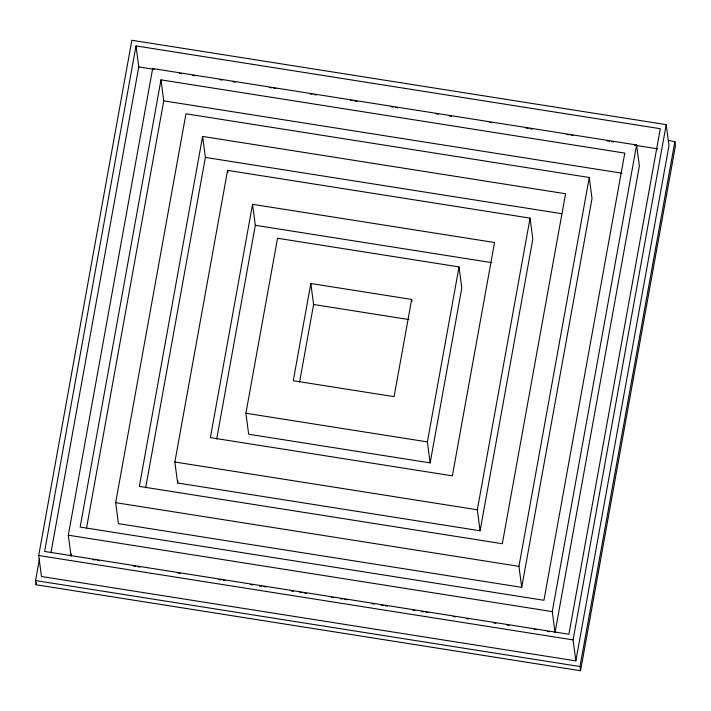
<?xml version="1.0" encoding="UTF-8"?>
<svg xmlns="http://www.w3.org/2000/svg" width="711" height="711" viewBox="0 0 711 711"><rect width="100%" height="100%" fill="white"/><g stroke="black" fill="none" stroke-linecap="round" stroke-linejoin="round"><path stroke-width="1.07" d="M38.705 555.504L131.846 40.26L666.216 124.647L668.98 145.639L575.839 660.883L41.469 576.497L38.705 555.504L573.075 639.9L575.839 660.883M668.322 140.538L674.899 141.569L675.45 145.773L580.549 670.74L36.101 584.762L35.55 580.558L39.496 558.73M36.101 584.762L36.501 582.576M136.014 45.913L44.624 551.443L568.907 634.239L660.297 128.709L136.014 45.913L138.769 66.905L50.943 552.776M71.464 553.985L71.073 556.171L68.309 535.187L152.661 68.54L636.612 144.973L639.376 165.965L555.024 632.603L552.26 611.611L636.612 144.973M160.988 79.854L80.147 527.055L543.933 600.297L624.773 153.096L160.988 79.854L163.752 100.846L86.458 528.415M115.662 502.668L185.962 113.796L589.259 177.492L592.023 198.476L521.723 587.348L118.426 523.66L115.662 502.668L518.959 566.356L521.723 587.348M202.608 136.423L139.347 486.404L502.313 543.728L565.574 193.748L202.608 136.423L205.372 157.415L145.657 487.773M174.862 462.017L227.582 170.373L530.059 218.135L532.823 239.127L480.103 530.779L177.626 483.009L174.862 462.017L477.339 509.787L480.103 530.779M177.626 483.009L178.026 480.823M252.556 204.315L210.385 437.629L452.365 475.846L494.536 242.522L252.556 204.315L255.32 225.298L216.695 438.998M245.899 413.242L277.539 238.256L459.022 266.909L461.786 287.902L430.146 462.897L248.663 434.234L245.899 413.242L427.382 441.904L430.146 462.897M310.831 283.511L293.261 380.723L394.09 396.649L411.66 299.429L310.831 283.511L313.595 304.495L299.58 382.056M427.382 441.904L459.022 266.909M477.339 509.787L530.059 218.135M518.959 566.356L589.259 177.492M573.075 639.9L666.216 124.647M580.549 670.74L579.998 666.545L674.899 141.569M138.769 66.905L154.127 69.331M179.359 73.313L181.554 73.66M192.521 75.393L194.707 75.739M219.939 79.721L222.134 80.067M233.101 81.801L235.297 82.147M269.3 87.515L271.486 87.862M273.682 88.208L275.877 88.555M309.88 93.923L312.076 94.27M314.262 94.616L316.457 94.963M350.461 100.34L352.656 100.686M354.851 101.033L357.046 101.38M391.041 106.748L393.236 107.094M395.432 107.441L397.627 107.788M436.012 113.849L438.207 114.195M449.174 115.929L451.369 116.275M489.755 122.336L491.95 122.683M525.953 128.051L528.149 128.398M530.344 128.744L532.539 129.091M566.534 134.459L568.729 134.806M570.924 135.152L573.119 135.499M607.123 140.867L609.309 141.213M611.504 141.56L613.7 141.907M634.541 145.195L657.577 148.839M163.752 100.846L622.054 173.226M205.372 157.415L561.761 213.7M255.32 225.298L491.825 262.652M313.595 304.495L408.941 319.559M68.309 535.187L552.26 611.611M92.972 559.628L95.158 559.975M97.345 560.321L99.54 560.668M133.481 566.027L135.668 566.374M137.863 566.72L140.049 567.067M178.372 573.119L180.558 573.466M218.881 579.518L221.077 579.865M223.263 580.212L225.449 580.558M250.636 584.531L252.823 584.877M259.399 585.917L261.586 586.264M263.772 586.611L265.967 586.948M291.146 590.93L293.341 591.276M299.909 592.316L302.095 592.663M304.29 593.001L306.477 593.347M331.664 597.329L333.85 597.675M340.418 598.706L342.613 599.053M344.799 599.4L346.986 599.746M372.173 603.728L374.359 604.074M380.936 605.105L383.122 605.452M385.309 605.799L387.504 606.145M412.682 610.127L414.877 610.465M421.445 611.504L423.632 611.851M425.827 612.198L428.013 612.544M453.2 616.517L455.387 616.864M466.336 618.597L468.522 618.943M493.71 622.916L495.896 623.263M506.845 624.996L509.04 625.342M534.219 629.315L536.414 629.662M547.363 631.395L549.55 631.732M35.55 580.558L579.998 666.545M411.66 299.429L411.936 301.526M227.582 170.373L227.858 172.471"/></g></svg>
